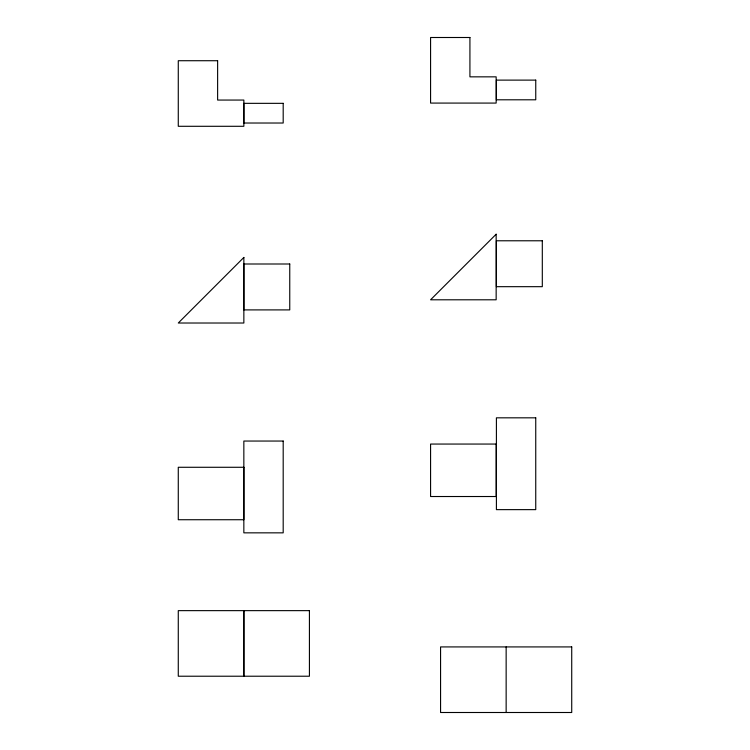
<?xml version="1.0" encoding="UTF-8"?>
<svg xmlns="http://www.w3.org/2000/svg" width="750" height="750" viewBox="0 0 750 750"><rect width="100%" height="100%" fill="white"/><g stroke="black" fill="none" stroke-linecap="round" stroke-linejoin="round"><path stroke-width="1.12" d="M506.147 646.922L506.147 712.5M243.853 257.438L178.275 323.016L243.853 323.016L243.853 257.438M496.153 234.225L430.575 299.794L496.153 299.794L496.153 234.225M469.922 37.5L430.575 37.5L430.575 103.078L496.153 103.078L496.153 76.847L469.922 76.847L469.922 37.5M217.622 60.722L178.275 60.722L178.275 126.291L243.853 126.291L243.853 100.059L217.622 100.059L217.622 60.722M535.753 80.119L496.406 80.119L496.406 99.797L535.753 99.797L535.753 80.119M283.191 103.341L243.844 103.341L243.844 123.019L283.191 123.019L283.191 103.341M542.306 240.778L496.406 240.778L496.406 286.678L542.306 286.678L542.306 240.778M289.753 264L243.844 264L243.844 309.9L289.753 309.9L289.753 264M535.744 417.825L496.406 417.825L496.406 509.634L535.744 509.634L535.744 417.825M283.191 441.047L243.844 441.047L243.844 532.847L283.191 532.847L283.191 441.047M496.153 444.056L430.575 444.056L430.575 496.519L496.153 496.519L496.153 444.056M243.853 467.278L178.275 467.278L178.275 519.731L243.853 519.731L243.853 467.278M309.422 610.641L178.275 610.641L178.275 676.219L309.422 676.219L309.422 610.641M571.725 646.922L440.569 646.922L440.569 712.5L571.725 712.5L571.725 646.922M243.853 676.219L243.853 610.641L243.844 676.219"/></g></svg>
